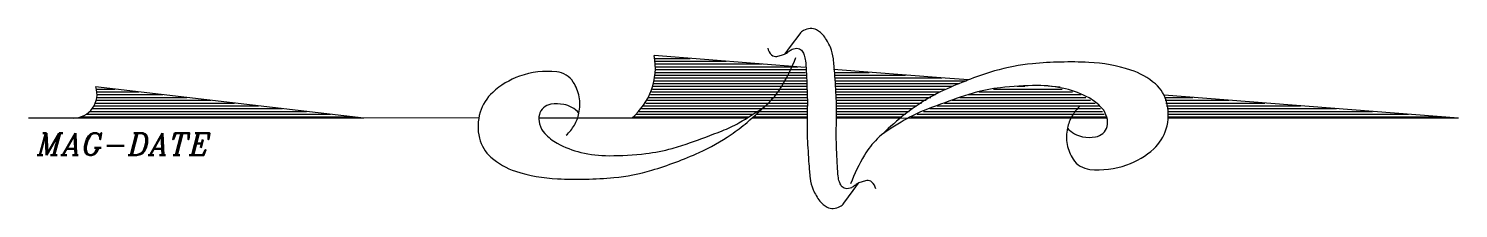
# Model space of a CAD drawing. Header units: feet. Extents: x 0 to 6.4, y -0.41 to 0.4.
import ezdxf
from ezdxf.enums import TextEntityAlignment as Align

# ---------------------------------------------------------------- set-up
doc = ezdxf.new("R2010")
doc.units = ezdxf.units.FT
doc.header["$MEASUREMENT"] = 0
doc.styles.add('I', font='ITALIC', dxfattribs={"height": 1.125})

# ---------------------------------------------------------------- blocks, each defined once
blk = doc.blocks.new('*X0')
for p, q in [((3076.612, 780.5), (3078.149, 780.5)), ((3076.615, 780.375), (3079.78, 780.375)), ((3076.62, 780.25), (3081.412, 780.25)), ((3076.625, 780.125), (3082.506, 780.125)), ((3076.63, 780), (3082.184, 780)), ((3076.635, 779.875), (3081.863, 779.875)), ((3076.64, 779.75), (3081.541, 779.75)), ((3076.645, 779.625), (3081.325, 779.625)), ((3076.65, 779.5), (3081.116, 779.5)), ((3076.655, 779.375), (3080.908, 779.375)), ((3076.661, 779.25), (3080.7, 779.25)), ((3076.666, 779.125), (3080.491, 779.125)), ((3076.671, 779), (3080.283, 779)), ((3076.676, 778.875), (3080.113, 778.875)), ((3076.681, 778.75), (3079.947, 778.75)), ((3076.686, 778.625), (3079.782, 778.625)), ((3076.691, 778.5), (3079.616, 778.5))]:
    blk.add_line(p, q)
blk = doc.blocks.new('*X1')
for p, q in [((3083.056, 779.625), (3087.252, 779.625)), ((3083.712, 779.75), (3086.791, 779.75)), ((3084.783, 779.875), (3085.129, 779.875)), ((3081.193, 779), (3088.423, 779)), ((3081.53, 779.125), (3088.277, 779.125)), ((3081.868, 779.25), (3088.064, 779.25)), ((3082.211, 779.375), (3087.851, 779.375)), ((3082.576, 779.5), (3087.637, 779.5)), ((3080.016, 778.5), (3088.76, 778.5)), ((3080.298, 778.625), (3088.676, 778.625)), ((3080.581, 778.75), (3088.591, 778.75)), ((3080.864, 778.875), (3088.507, 778.875))]:
    blk.add_line(p, q)
blk = doc.blocks.new('*X2')
for p, q in [((3091.376, 779.375), (3092.646, 779.375)), ((3091.405, 779.25), (3094.253, 779.25)), ((3091.433, 779.125), (3095.861, 779.125)), ((3091.462, 779), (3097.468, 779)), ((3091.49, 778.875), (3099.075, 778.875)), ((3091.505, 778.75), (3100.682, 778.75)), ((3091.519, 778.625), (3102.289, 778.625)), ((3091.533, 778.5), (3103.896, 778.5))]:
    blk.add_line(p, q)
blk = doc.blocks.new('*X3')
for p, q in [((3068.536, 781.25), (3068.539, 781.25)), ((3068.542, 781.125), (3070.146, 781.125)), ((3068.548, 781), (3071.753, 781)), ((3068.553, 780.875), (3073.361, 780.875)), ((3068.55, 780.25), (3075.327, 780.25)), ((3068.559, 780.75), (3074.968, 780.75)), ((3068.559, 780.625), (3075.3, 780.625)), ((3068.559, 780.5), (3075.309, 780.5)), ((3068.559, 780.375), (3075.318, 780.375)), ((3068.408, 779.625), (3075.366, 779.625)), ((3068.45, 779.75), (3075.364, 779.75)), ((3068.491, 779.875), (3075.355, 779.875)), ((3068.511, 780), (3075.346, 780)), ((3068.53, 780.125), (3075.337, 780.125)), ((3068.06, 779), (3075.366, 779)), ((3068.151, 779.125), (3075.366, 779.125)), ((3068.225, 779.25), (3075.366, 779.25)), ((3068.299, 779.375), (3075.366, 779.375)), ((3068.366, 779.5), (3075.366, 779.5)), ((3067.583, 778.5), (3072.76, 778.5)), ((3067.722, 778.625), (3072.953, 778.625)), ((3067.861, 778.75), (3073.145, 778.75)), ((3067.965, 778.875), (3073.338, 778.875)), ((3072.968, 778.5), (3075.362, 778.5)), ((3073.105, 778.625), (3075.364, 778.625)), ((3073.242, 778.75), (3075.365, 778.75)), ((3073.379, 778.875), (3075.366, 778.875))]:
    blk.add_line(p, q)
blk = doc.blocks.new('*X4')
for p, q in [((3043.568, 779.75), (3044.393, 779.75)), ((3043.588, 779.625), (3045.464, 779.625)), ((3043.46, 779), (3050.821, 779)), ((3043.519, 779.125), (3049.75, 779.125)), ((3043.56, 779.25), (3048.679, 779.25)), ((3043.584, 779.375), (3047.607, 779.375)), ((3043.593, 779.5), (3046.536, 779.5)), ((3042.848, 778.5), (3055.107, 778.5)), ((3043.112, 778.625), (3054.036, 778.625)), ((3043.268, 778.75), (3052.964, 778.75)), ((3043.379, 778.875), (3051.893, 778.875))]:
    blk.add_line(p, q)

msp = doc.modelspace()

# ---------------------------------------------------------------- linework, layer by layer
for p, q in [((3.4764, 0.2274), (2.8, 0.28)), ((4.102, 0.179), (3.6028, 0.2171)), ((1.5, 0), (0.3, 0.14)), ((4.2065, 0.1709), (4.102, 0.179)), ((4.6171, 0.1387), (4.5277, 0.1457)), ((6.4, 0), (5.0825, 0.1025)), ((0.2, 0), (0, 0)), ((1.5, 0), (0.2, 0)), ((2.0154, 0.0014), (1.5, 0)), ((2.7, 0), (2.2839, 0)), ((3.1369, 0), (2.7, 0)), ((3.2155, 0), (3.1369, 0)), ((3.4665, 0), (3.2386, 0)), ((3.4832, 0), (3.4665, 0)), ((6.4, 0), (5.101, 0)), ((4.8278, -0.002), (3.6165, -0.0002))]:
    msp.add_line(p, q)
for points in [[(3.6165, -0.0021, 0.004821), (3.6163, 0.0551, 0.00885), (3.6153, 0.0863, 0.005772), (3.6083, 0.2023, 0.010588), (3.6024, 0.2655, 0.071206), (3.5887, 0.3175, 0.064975), (3.559, 0.3684, 0.103615), (3.5267, 0.3959, 0.157116), (3.4989, 0.4012, 0.084448), (3.469, 0.3922, 0.119022), (3.4519, 0.3778), (3.4096, 0.3202), (3.3857, 0.2878)], [(2.4064, -0.0773, 0.077736), (2.4431, -0.0318, 0.07962), (2.4634, 0.0214, 0.096266), (2.4644, 0.0956, 0.100752), (2.4381, 0.1615, 0.224486), (2.3638, 0.207, 0.11255), (2.1975, 0.1875, 0.100563), (2.0773, 0.1152, 0.134878), (2.0213, 0.0259, 0.132719), (2.0179, -0.0903, 0.155229), (2.0696, -0.1759, 0.101616), (2.18, -0.2386, 0.067278), (2.3676, -0.2728, 0.034332), (2.6199, -0.267, 0.050354), (2.7891, -0.2342, 0.032541), (3.0016, -0.1547, 0.044988), (3.1447, -0.0741, 0.025546), (3.2157, -0.0197, 0.017117), (3.3144, 0.0702, 0.06565), (3.3719, 0.1432, 0.042468), (3.4342, 0.2722)], [(3.3086, 0.3141, 0.155222), (3.3259, 0.2835, 0.230745), (3.3492, 0.2764, 0.039788), (3.3698, 0.2814, 0.040789), (3.3888, 0.2894, 0.05365), (3.4032, 0.299, -0.067543), (3.4176, 0.3086, -0.159888), (3.4449, 0.3123, -0.204389), (3.4631, 0.3002, -0.067398), (3.4718, 0.2821, -0.052215), (3.4772, 0.2568, -0.013577), (3.4807, 0.212, -0.005027), (3.4856, 0.0906, -0.010776), (3.4859, 0.0587, -0.005653), (3.4844, -0.0021)], [(4.7069, 0.0541, 0.077736), (4.6702, 0.0086, 0.07962), (4.6499, -0.0446, 0.096266), (4.6489, -0.1188, 0.100752), (4.6752, -0.1847, 0.224486), (4.7495, -0.2302, 0.11255), (4.9158, -0.2107, 0.100563), (5.036, -0.1384, 0.134878), (5.0921, -0.0491, 0.132719), (5.0954, 0.0671, 0.155229), (5.0437, 0.1527, 0.101616), (4.9333, 0.2154, 0.067278), (4.7457, 0.2496, 0.034332), (4.4934, 0.2438, 0.050354), (4.3242, 0.211, 0.032541), (4.1117, 0.1315, 0.044988), (3.9686, 0.0509, 0.025546), (3.8976, -0.0035, 0.017117), (3.7989, -0.0934, 0.06565), (3.7415, -0.1664, 0.042468), (3.6791, -0.2954)], [(4.6497, -0.0457, 0.076919), (4.6814, -0.0706, 0.080527), (4.7176, -0.0839, 0.088695), (4.7758, -0.0847, 0.141897), (4.809, -0.0688, 0.152973), (4.8271, -0.0387, 0.126446), (4.8265, 0.0035, 0.120122), (4.8031, 0.0458, 0.080483), (4.7469, 0.09, 0.067361), (4.6413, 0.131, 0.059891), (4.515, 0.1458, 0.028199), (4.3498, 0.136, 0.039094), (4.2326, 0.113, 0.016831), (4.1558, 0.0888, 0.008651), (4.0089, 0.0341, 0.03625), (3.9348, -0.0014, 0.021578), (3.8182, -0.0748)], [(2.4636, 0.0225, 0.076919), (2.4319, 0.0474, 0.080527), (2.3958, 0.0607, 0.088695), (2.3376, 0.0615, 0.141897), (2.3043, 0.0456, 0.152973), (2.2862, 0.0155, 0.126446), (2.2868, -0.0267, 0.120122), (2.3102, -0.069, 0.080483), (2.3664, -0.1132, 0.067361), (2.472, -0.1542, 0.059891), (2.5983, -0.169, 0.028199), (2.7635, -0.1592, 0.039094), (2.8807, -0.1362, 0.016831), (2.9576, -0.112, 0.008651), (3.1044, -0.0573, 0.03625), (3.1785, -0.0218, 0.021578), (3.2951, 0.0516)], [(3.4844, -0.0021, 0.004821), (3.4846, -0.0593, 0.00885), (3.4856, -0.0905, 0.005772), (3.4926, -0.2066, 0.010588), (3.4985, -0.2697, 0.071206), (3.5122, -0.3218, 0.064975), (3.5419, -0.3726, 0.103615), (3.5741, -0.4001, 0.157116), (3.6019, -0.4054, 0.084448), (3.6319, -0.3964, 0.119022), (3.649, -0.382), (3.6912, -0.3244), (3.7152, -0.2921)], [(3.7923, -0.3184, 0.155222), (3.775, -0.2877, 0.230745), (3.7517, -0.2806, 0.039788), (3.7311, -0.2856, 0.040789), (3.7121, -0.2937, 0.05365), (3.6977, -0.3032, -0.067543), (3.6833, -0.3128, -0.159888), (3.656, -0.3165, -0.204389), (3.6377, -0.3045, -0.067398), (3.6291, -0.2864, -0.052215), (3.6237, -0.2611, -0.013577), (3.6202, -0.2162, -0.005027), (3.6153, -0.0948, -0.010776), (3.615, -0.0629, -0.005653), (3.6165, -0.0021)]]:
    msp.add_lwpolyline(points, format="xyb")
for centre, radius, start, end in [((2.5086, 0.227), 0.297, 310.13943, 10.26472), ((0.1999, 0.1066), 0.1066, 270.06137, 18.18966)]:
    msp.add_arc(centre, radius, start, end)

# ---------------------------------------------------------------- block references
at = {"xscale": 0.09999999999999432, "yscale": 0.09999999999999432, "zscale": 0.09999999999999432}
for name in ['*X3', '*X0', '*X4', '*X1', '*X2']:
    msp.add_blockref(name, (-304.0529, -77.8451), dxfattribs=at)

# ---------------------------------------------------------------- texts
at = {"style": 'I', "flags": 4}
msp.add_attdef('MAG-DATE', text='MAGNETIC', height=0.1, dxfattribs=at).set_placement((0.4279, -0.1172), align=Align.MIDDLE)

doc.saveas('drawing.dxf')
